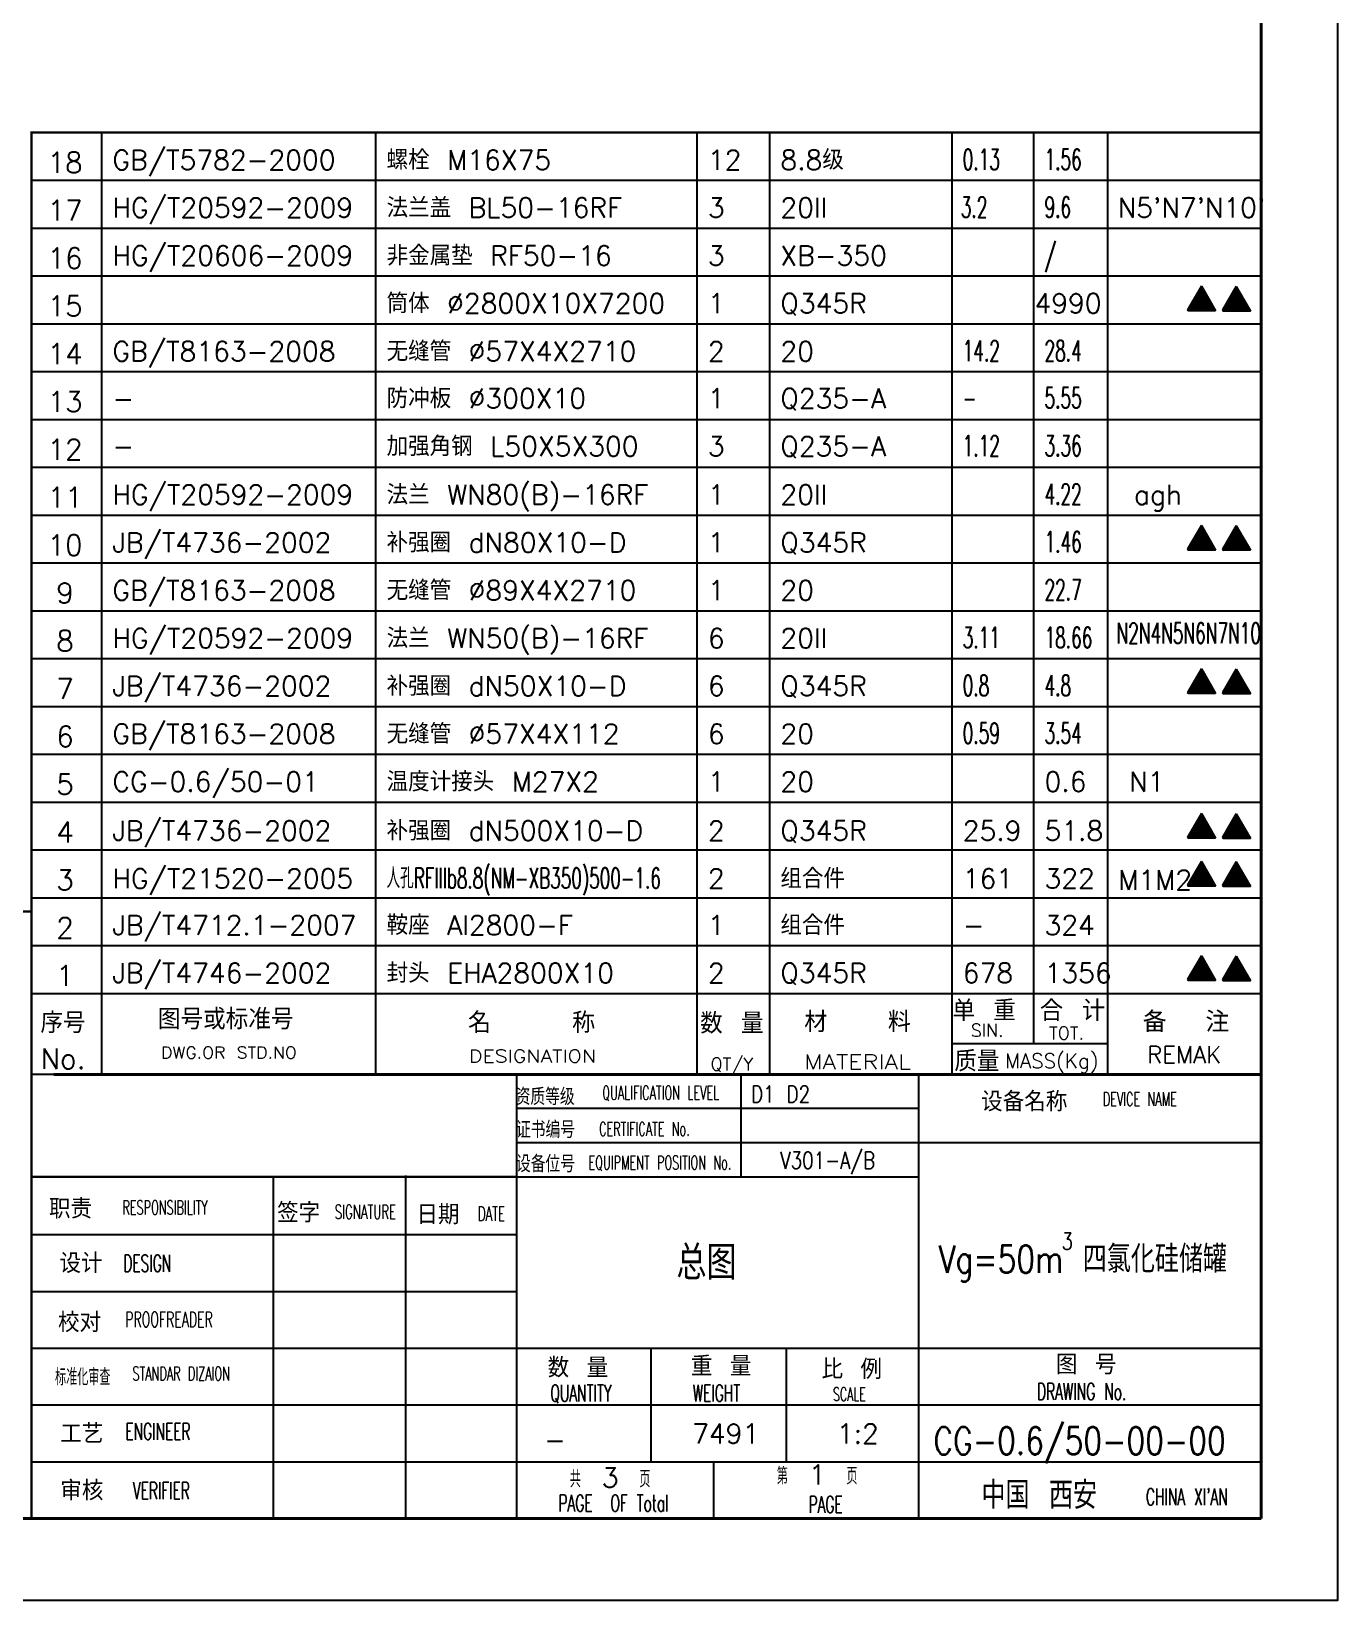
# Model space of a CAD drawing. Extents: x -11028 to 1475, y 2438 to 11279.
# Drawn here: x -1370 to 1475, y 2438 to 5856 of the extents above; entities that cross this region are included whole.
import ezdxf
from ezdxf.enums import TextEntityAlignment as Align

# ---------------------------------------------------------------- set-up
doc = ezdxf.new("R2010")
doc.units = 0
doc.layers.add('1粗实线', color=3, linetype='CONTINUOUS', lineweight=40)
doc.layers.add('2细实线', color=7, linetype='CONTINUOUS', lineweight=25)
doc.styles.add('ST0.6', font='txt.shx', dxfattribs={"width": 0.6, "height": 45, "bigfont": 'intecad.shx'})
doc.styles.add('ST0.8', font='txt.shx', dxfattribs={"width": 0.8, "height": 45, "bigfont": 'intecad.shx'})
doc.styles.add('ST3', font='txt.shx', dxfattribs={"height": 45, "bigfont": 'intecad.shx'})

# ---------------------------------------------------------------- blocks, each defined once
blk = doc.blocks.new('A$C618E670A')
at = {"layer": '2细实线'}
for p, q in [((0, 3.74), (4.12, 3.74)), ((2.14, 0.04), (0, 3.74)), ((2.71, 1.04), (0.02, 3.74)), ((0.04, 3.66), (0.12, 3.74)), ((0.11, 3.55), (0.3, 3.74)), ((0.17, 3.44), (0.48, 3.74)), ((2.78, 1.16), (0.19, 3.74)), ((2.65, 0.93), (0.22, 3.37)), ((0.24, 3.33), (0.65, 3.74)), ((0.3, 3.22), (0.83, 3.74)), ((2.84, 1.27), (0.37, 3.74)), ((0.37, 3.1), (1.01, 3.74)), ((0.43, 2.99), (1.18, 3.74)), ((2.58, 0.82), (0.46, 2.95)), ((0.5, 2.88), (1.36, 3.74)), ((2.91, 1.38), (0.55, 3.74)), ((0.56, 2.77), (1.54, 3.74)), ((0.63, 2.65), (1.71, 3.74)), ((0.69, 2.54), (1.89, 3.74)), ((2.52, 0.71), (0.7, 2.53)), ((2.97, 1.49), (0.73, 3.74)), ((0.76, 2.43), (2.07, 3.74)), ((0.82, 2.32), (2.24, 3.74)), ((0.89, 2.21), (2.42, 3.74)), ((3.04, 1.61), (0.9, 3.74)), ((0.95, 2.09), (2.6, 3.74)), ((1.02, 1.98), (2.77, 3.74)), ((3.1, 1.72), (1.08, 3.74)), ((1.08, 1.87), (2.95, 3.74)), ((1.14, 1.76), (3.13, 3.74)), ((1.21, 1.65), (3.3, 3.74)), ((3.17, 1.83), (1.26, 3.74)), ((1.27, 1.53), (3.48, 3.74)), ((1.34, 1.42), (3.66, 3.74)), ((1.4, 1.31), (3.83, 3.74)), ((3.23, 1.94), (1.43, 3.74)), ((1.47, 1.2), (4.01, 3.74)), ((1.53, 1.09), (4.15, 3.7)), ((1.6, 0.97), (4.14, 3.52)), ((3.3, 2.05), (1.61, 3.74)), ((1.66, 0.86), (3.9, 3.1)), ((1.73, 0.75), (3.66, 2.68)), ((3.36, 2.17), (1.79, 3.74)), ((3.43, 2.28), (1.96, 3.74)), ((3.49, 2.39), (2.14, 3.74)), ((2.14, 0.04), (4.2, 3.61)), ((3.56, 2.5), (2.32, 3.74)), ((3.62, 2.61), (2.49, 3.74)), ((3.68, 2.73), (2.67, 3.74)), ((3.75, 2.84), (2.85, 3.74)), ((3.81, 2.95), (3.02, 3.74)), ((3.88, 3.06), (3.2, 3.74)), ((3.94, 3.17), (3.38, 3.74)), ((4.01, 3.29), (3.55, 3.74)), ((4.07, 3.4), (3.73, 3.74)), ((4.14, 3.51), (3.91, 3.74)), ((4.17, 3.65), (4.08, 3.74)), ((4.12, 3.74), (4.2, 3.61)), ((7.39, 0), (5.26, 3.7)), ((5.26, 3.7), (9.38, 3.7)), ((7.97, 1), (5.28, 3.7)), ((5.3, 3.62), (5.38, 3.7)), ((5.37, 3.51), (5.56, 3.7)), ((5.43, 3.4), (5.73, 3.7)), ((8.04, 1.11), (5.45, 3.7)), ((7.91, 0.89), (5.48, 3.32)), ((5.5, 3.29), (5.91, 3.7)), ((5.56, 3.17), (6.09, 3.7)), ((5.63, 3.06), (6.26, 3.7)), ((8.1, 1.23), (5.63, 3.7)), ((5.69, 2.95), (6.44, 3.7)), ((7.84, 0.78), (5.72, 2.9)), ((5.76, 2.84), (6.62, 3.7)), ((8.17, 1.34), (5.81, 3.7)), ((5.82, 2.72), (6.8, 3.7)), ((5.89, 2.61), (6.97, 3.7)), ((5.95, 2.5), (7.15, 3.7)), ((7.78, 0.67), (5.96, 2.49)), ((8.23, 1.45), (5.98, 3.7)), ((6.02, 2.39), (7.33, 3.7)), ((6.08, 2.28), (7.5, 3.7)), ((6.14, 2.16), (7.68, 3.7)), ((8.3, 1.56), (6.16, 3.7)), ((6.21, 2.05), (7.86, 3.7)), ((6.27, 1.94), (8.03, 3.7)), ((6.34, 1.83), (8.21, 3.7)), ((8.36, 1.67), (6.34, 3.7)), ((6.4, 1.72), (8.39, 3.7)), ((6.47, 1.6), (8.56, 3.7)), ((8.43, 1.79), (6.51, 3.7)), ((6.53, 1.49), (8.74, 3.7)), ((6.6, 1.38), (8.92, 3.7)), ((6.66, 1.27), (9.09, 3.7)), ((8.49, 1.9), (6.69, 3.7)), ((6.73, 1.16), (9.27, 3.7)), ((6.79, 1.04), (9.4, 3.66)), ((6.86, 0.93), (9.4, 3.48)), ((8.56, 2.01), (6.87, 3.7)), ((6.92, 0.82), (9.16, 3.06)), ((6.99, 0.71), (8.92, 2.64)), ((8.62, 2.12), (7.05, 3.7)), ((8.69, 2.24), (7.22, 3.7)), ((7.39, 0), (9.45, 3.57)), ((8.75, 2.35), (7.4, 3.7)), ((8.81, 2.46), (7.58, 3.7)), ((8.88, 2.57), (7.75, 3.7)), ((8.94, 2.68), (7.93, 3.7)), ((9.01, 2.8), (8.11, 3.7)), ((9.07, 2.91), (8.28, 3.7)), ((9.14, 3.02), (8.46, 3.7)), ((9.2, 3.13), (8.64, 3.7)), ((9.27, 3.24), (8.81, 3.7)), ((9.33, 3.36), (8.99, 3.7)), ((9.4, 3.47), (9.17, 3.7)), ((9.43, 3.61), (9.34, 3.7)), ((9.38, 3.7), (9.45, 3.57)), ((2.46, 0.6), (0.94, 2.11)), ((2.39, 0.48), (1.18, 1.69)), ((2.33, 0.37), (1.42, 1.27)), ((2.26, 0.26), (1.67, 0.86)), ((1.79, 0.64), (3.42, 2.26)), ((1.86, 0.53), (3.18, 1.85)), ((2.2, 0.15), (1.91, 0.44)), ((1.92, 0.41), (2.94, 1.43)), ((1.99, 0.3), (2.69, 1.01)), ((2.05, 0.19), (2.45, 0.59)), ((2.12, 0.08), (2.21, 0.17)), ((7.71, 0.55), (6.2, 2.07)), ((7.65, 0.44), (6.44, 1.65)), ((7.59, 0.33), (6.68, 1.23)), ((7.52, 0.22), (6.92, 0.81)), ((7.05, 0.6), (8.68, 2.22)), ((7.12, 0.48), (8.44, 1.8)), ((7.46, 0.11), (7.17, 0.4)), ((7.18, 0.37), (8.19, 1.39)), ((7.24, 0.26), (7.95, 0.97)), ((7.31, 0.15), (7.71, 0.55)), ((7.37, 0.03), (7.47, 0.13))]:
    blk.add_line(p, q, dxfattribs=at)

msp = doc.modelspace()

# ---------------------------------------------------------------- linework, layer by layer
at = {"layer": '1粗实线', "linetype": 'ByBlock'}
for p, q in [((1308.87889, 2616.51446), (1308.87889, 11130.45115)), ((1308.87889, 3286.3165), (1308.87889, 4609.1299)), ((-1321.39239, 3584.0063), (1308.87889, 3584.0063)), ((-1263.16349, 3584.0063), (1308.87889, 3584.0063)), ((-11027.77137, 2616.51446), (1308.87889, 2616.51446))]:
    msp.add_line(p, q, dxfattribs=at)
at = {"layer": '1粗实线', "linetype": 'ByBlock', "const_width": 5.20957}
for points in [[(1308.87889, 5636.16053), (-1370.32928, 5636.16053), (-1370.32928, 2616.51446)], [(-1370.32928, 3939.32786), (-4049.53745, 3939.32786), (-4049.53745, 2616.51446)]]:
    msp.add_lwpolyline(points, dxfattribs=at)
at = {"layer": '2细实线'}
for p, q in [((-1216.91768, 3584.0063), (-1216.91768, 5636.16053)), ((-619.69932, 3584.0063), (-619.69932, 5636.16053)), ((80.15802, 3584.0063), (80.15802, 5636.16053)), ((238.11782, 3584.0063), (238.11782, 5636.16053)), ((635.33994, 3584.0063), (635.33994, 5636.16053)), ((813.54887, 3651.6108), (813.54887, 5636.16053)), ((974.61449, 3584.0063), (974.61449, 5636.16053)), ((1308.87889, 3584.0063), (-1370.32928, 3584.0063)), ((-313.64881, 3584.0063), (-313.64881, 2616.51446)), ((562.52258, 3584.0063), (562.52258, 2616.51446)), ((562.52258, 3509.58385), (-313.64881, 3509.58385)), ((1308.87889, 3435.1614), (-313.64881, 3435.1614)), ((-842.97117, 2616.51446), (-842.97117, 3360.73895)), ((-554.2661, 2619.82608), (-554.2661, 3364.05057)), ((-1372.00304, 3235.31184), (-313.64881, 3235.31184)), ((-1372.00304, 3111.55236), (-313.64881, 3111.55236)), ((-1372.00304, 2987.79289), (1308.87889, 2987.79289)), ((-20.62612, 2987.79289), (-20.62612, 2740.27393)), ((274.71134, 2740.27393), (274.71134, 2987.79289)), ((-1372.00304, 2864.03341), (1308.87889, 2864.03341)), ((-1372.00304, 2740.27393), (1308.87889, 2740.27393)), ((116.37788, 2616.51446), (116.37788, 2740.27393))]:
    msp.add_line(p, q, dxfattribs=at)
at = {"layer": '2细实线', "color": 0, "linetype": 'ByBlock'}
for p, q in [((-1370.32928, 5531.969), (1308.87889, 5531.969)), ((-1370.32928, 5427.77746), (1308.87889, 5427.77746)), ((-1370.32928, 5323.58593), (1308.87889, 5323.58593)), ((-1370.32928, 5219.3944), (1308.87889, 5219.3944)), ((-1370.32928, 5115.20286), (1308.87889, 5115.20286)), ((-1370.32928, 5011.01133), (1308.87889, 5011.01133)), ((-1370.32928, 4906.8198), (1308.87889, 4906.8198)), ((-1370.32928, 4802.62827), (1308.87889, 4802.62827)), ((-1370.32928, 4698.43684), (1308.87889, 4698.43684)), ((-1370.32928, 4594.24541), (1308.87889, 4594.24541)), ((-1370.32928, 4490.05398), (1308.87889, 4490.05398)), ((-1370.32928, 4385.86255), (1308.87889, 4385.86255)), ((-1370.32928, 4281.67112), (1308.87889, 4281.67112)), ((-1370.32928, 4177.47969), (1308.87889, 4177.47969)), ((-1370.32928, 4073.28827), (1308.87889, 4073.28827)), ((-1370.32928, 3969.09684), (1308.87889, 3969.09684)), ((-1370.32928, 3864.90541), (1308.87889, 3864.90541)), ((-1370.32928, 3760.71398), (1308.87889, 3760.71398)), ((1308.87889, 3584.0063), (-1370.32928, 3584.0063)), ((-313.64881, 3360.73895), (-1370.32928, 3360.73895))]:
    msp.add_line(p, q, dxfattribs=at)
at = {"layer": '2细实线', "linetype": 'ByBlock'}
for p, q in [((635.33994, 3651.6108), (974.61449, 3651.6108)), ((176.23026, 3360.73895), (176.23026, 3584.0063)), ((-1370.32928, 3360.73895), (-313.64881, 3360.73895)), ((-1321.3924, 3360.73895), (562.52258, 3360.73895)), ((-1263.16349, 3360.73895), (-313.64881, 3360.73895))]:
    msp.add_line(p, q, dxfattribs=at)
at = {"layer": '2细实线'}
msp.add_lwpolyline([(-11027.77137, 2437.9004), (-11027.77137, 11279.29619), (1475.21258, 11279.29619), (1475.21258, 2437.9004)], close=True, dxfattribs=at)

# ---------------------------------------------------------------- block references
at = {"layer": '1粗实线', "xscale": 14.51239208249899, "yscale": 14.51239208249899, "zscale": 14.5123920825, "rotation": 180}
for p in [(1285.63155, 5301.0866), (1285.63155, 4780.12904), (1285.63155, 4467.55423), (1285.63155, 4152.34459), (1285.63155, 4048.15306), (1285.63155, 3842.40618)]:
    msp.add_blockref('A$C618E670A', p, dxfattribs=at)

# ---------------------------------------------------------------- texts
at = {"layer": '2细实线', "color": 0, "linetype": 'ByBlock', "style": 'ST3'}
for s, height, p in [('18', 44.653469, (-1297.01329, 5570.65473)), ('17', 44.653469, (-1297.01329, 5466.4632)), ('16', 44.653469, (-1297.01329, 5362.27167)), ('15', 44.653469, (-1297.01329, 5258.08014)), ('14', 44.653469, (-1297.01329, 5153.8886)), ('13', 44.653469, (-1297.01329, 5049.69707)), ('12', 44.653469, (-1297.01329, 4945.50554)), ('11', 44.653469, (-1297.01329, 4841.314)), ('10', 44.653469, (-1297.01329, 4737.12258)), ('9', 44.65347, (-1297.01329, 4632.93115)), ('8', 44.65347, (-1297.01329, 4528.73972)), ('7', 44.65347, (-1297.01329, 4424.54829)), ('6', 44.65347, (-1297.01329, 4320.35686)), ('5', 44.65347, (-1297.01329, 4216.16543)), ('4', 44.65347, (-1297.01329, 4111.974)), ('3', 44.65347, (-1297.01329, 4007.78258)), ('2', 44.65347, (-1297.01329, 3903.59115)), ('1', 44.65347, (-1297.01329, 3799.39972)), ('序号', 44.653469, (-1301.43825, 3699.01696)), ('No.', 44.653469, (-1301.43825, 3618.54147))]:
    msp.add_text(s, height=height, dxfattribs=at).set_placement(p, align=Align.MIDDLE)
for s, height, p in [('GB/T5782-2000', 42.6237663, (-1193.6969, 5555.06341)), ('螺栓 M16X75', 42.623766, (-596.47854, 5555.06341)), ('12', 42.623766, (103.3788, 5555.06341)), ('8.8级', 42.623766, (261.3386, 5555.06341)), ('HG/T20592-2009', 42.6237663, (-1193.69689, 5450.87219)), ('法兰盖 BL50-16RF', 42.6237663, (-596.47854, 5450.87219)), ('3', 42.62377, (103.3788, 5450.87219)), ('20II', 42.623766, (261.3386, 5450.87219)), ("N5'N7'N10'", 42.623766, (996.16827, 5450.87198)), ('HG/T20606-2009', 42.6237663, (-1193.69689, 5346.68066)), ('非金属垫 RF50-16', 42.6237663, (-596.47854, 5346.68066)), ('3', 42.62377, (103.3788, 5346.68066)), ('XB-350', 42.623766, (261.33861, 5346.68066)), ('筒体 %%C2800X10X7200', 42.6237663, (-596.47854, 5242.48933)), ('1', 42.62377, (103.3788, 5242.48933)), ('Q345R', 42.623766, (261.33861, 5242.48933)), ('4990', 42.623766, (814.87894, 5242.48933)), ('GB/T8163-2008', 42.6237663, (-1193.6969, 5138.07608)), ('无缝管 %%C57X4X2710', 42.6237663, (-596.47854, 5138.07608)), ('2', 42.62377, (103.3788, 5138.07608)), ('20', 42.623766, (261.3386, 5138.07608)), ('防冲板 %%C300X10', 42.6237663, (-596.47854, 5035.45179)), ('1', 42.62377, (103.3788, 5035.45179)), ('Q235-A', 42.623766, (261.3386, 5035.45179)), ('-', 42.62377, (-1193.6969, 5035.45179)), ('加强角钢 L50X5X300', 42.6237663, (-596.47854, 4931.26047)), ('3', 42.62377, (103.3788, 4931.26049)), ('Q235-A', 42.623766, (261.3386, 4931.26047)), ('-', 42.62377, (-1193.6969, 4931.26047)), ('HG/T20592-2009', 42.6237663, (-1193.6969, 4825.72299)), ('法兰 WN80(B)-16RF', 42.6237663, (-596.47854, 4825.72299)), ('1', 42.62377, (103.3788, 4825.72299)), ('20II', 42.623766, (261.3386, 4825.72299)), (' agh', 42.623766, (993.50619, 4825.72299)), ('JB/T4736-2002', 42.6237663, (-1193.6969, 4721.53157)), ('补强圈 dN80X10-D', 42.6237663, (-596.47854, 4721.53157)), ('1', 42.62377, (103.3788, 4721.53157)), ('Q345R', 42.623766, (261.3386, 4721.53157)), ('GB/T8163-2008', 42.6237663, (-1193.6969, 4617.34014)), ('无缝管 %%C89X4X2710', 42.6237663, (-596.47854, 4617.34014)), ('1', 42.62377, (103.3788, 4617.34014)), ('20', 42.623766, (261.3386, 4617.34014)), ('HG/T20592-2009', 42.6237663, (-1193.6969, 4513.14819)), ('法兰 WN50(B)-16RF', 42.6237663, (-596.47854, 4513.14819)), ('6', 42.62377, (103.3788, 4513.14819)), ('20II', 42.623766, (261.3386, 4513.14819)), ('JB/T4736-2002', 42.6237663, (-1193.6969, 4408.95676)), ('补强圈 dN50X10-D', 42.6237663, (-596.47854, 4408.95676)), ('6', 42.62377, (103.3788, 4408.95676)), ('Q345R', 42.623766, (261.3386, 4408.95676)), ('GB/T8163-2008', 42.6237663, (-1193.69689, 4304.76523)), ('无缝管 %%C57X4X112', 42.6237663, (-596.47854, 4304.76523)), ('6', 42.62377, (103.3788, 4304.76523)), ('20', 42.623766, (261.33861, 4304.76523)), ('CG-0.6/50-01', 42.6237663, (-1193.69689, 4200.57484)), ('温度计接头 M27X2', 42.6237663, (-596.47854, 4200.57484)), ('1', 42.62377, (103.3788, 4200.57484)), ('20', 42.623766, (261.33861, 4200.57484)), ('0.6', 42.623766, (836.76966, 4200.57484)), ('N1', 42.623766, (1020.93512, 4200.57474)), ('JB/T4736-2002', 42.6237663, (-1193.69689, 4093.74712)), ('补强圈 dN500X10-D', 42.6237663, (-596.47854, 4093.74712)), ('2', 42.62377, (103.3788, 4093.74712)), ('Q345R', 42.623766, (261.33861, 4093.74712)), ('25.9', 42.623766, (658.56073, 4093.74712)), ('51.8', 42.623766, (836.76966, 4093.74712)), ('HG/T21520-2005', 42.6237663, (-1193.69689, 3989.55548)), ('组合件', 42.623766, (261.33861, 3989.55548)), ('2', 42.62377, (103.3788, 3989.55548)), ('161', 42.623766, (658.56073, 3989.55548)), ('322', 42.623766, (836.76966, 3989.55548)), ('M1M2', 42.623766, (997.4246, 3986.5835)), ('JB/T4712.1-2007', 42.6237663, (-1193.69689, 3887.99993)), ('鞍座 AI2800-F', 42.6237663, (-596.47854, 3887.99993)), ('组合件', 42.623766, (261.33861, 3887.99993)), ('1', 42.62377, (103.3788, 3887.99993)), ('-', 42.62377, (658.56073, 3887.99993)), ('324', 42.623766, (836.76966, 3887.99993)), ('JB/T4746-2002', 42.6237663, (-1193.69689, 3783.80871)), ('封头 EHA2800X10', 42.6237663, (-596.47854, 3783.80871)), ('2', 42.62377, (103.3788, 3783.80871)), ('Q345R', 42.623766, (261.33861, 3783.80871)), ('678', 42.623766, (658.56073, 3783.80871)), ('1356', 42.623766, (836.76966, 3783.80871)), ('单 重', 44.6562, (636.20842, 3700.83449)), ('SIN.', 27.703384, (676.32481, 3666.45513)), ('TOT.', 27.703384, (846.6767, 3660.44262)), ('质量 ', 44.6562, (640.22002, 3590.60451)), ('MASS(Kg)', 31.687859, (750.52697, 3597.7727)), ('REMAK', 36.534657, (1060.47907, 3608.97282))]:
    msp.add_text(s, height=height, dxfattribs=at).set_placement(p)
at = {"layer": '2细实线', "color": 0, "linetype": 'ByBlock', "style": 'ST0.6', "width": 0.6}
for s, height, p in [('0.13', 45, (658.56072, 5555.06341)), ('1.56', 45, (836.76965, 5555.06341)), ('3.2', 45, (654.40516, 5450.87219)), ('9.6', 45, (836.76965, 5450.87219)), ('/', 45, (836.76966, 5346.68066)), ('14.2', 45, (658.56072, 5138.07608)), ('28.4', 45, (836.76965, 5138.07608)), ('5.55', 45, (836.76965, 5035.45179)), ('-', 45, (658.56072, 5035.45179)), ('1.12', 45, (658.56072, 4931.26047)), ('3.36', 45, (836.76965, 4931.26047)), ('4.22', 45, (836.76965, 4825.72299)), ('1.46', 45, (836.76965, 4721.53157)), ('22.7', 45, (836.76965, 4617.34014)), ('3.11', 45, (658.56072, 4513.14819)), ('18.66', 45, (836.76965, 4513.14819)), ('N2N4N5N6N7N10', 45, (993.50619, 4522.81711)), ('0.8', 45, (658.56072, 4408.95676)), ('4.8', 45, (836.76965, 4408.95676)), ('0.59', 45, (658.56073, 4304.76523)), ('3.54', 45, (836.76966, 4304.76523)), ('人孔RFIIIb8.8(NM-XB350)500-1.6', 44.6535141, (-596.47854, 3989.55548))]:
    msp.add_text(s, height=height, dxfattribs=at).set_placement(p)
at = {"layer": '2细实线', "color": 0, "linetype": 'ByBlock', "style": 'ST3'}
for s, height, p, p2 in [('图号或标准号', 44.6562, (-1094.82083, 3682.26553), (-799.18025, 3682.26553)), ('合 计', 44.6562, (826.61842, 3700.8345), (968.85669, 3700.8345)), ('名    称', 44.6562, (-419.27835, 3674.63886), (-142.24451, 3674.63886)), ('材   料', 44.6562, (313.25827, 3676.24402), (545.63591, 3676.24402)), ('备  注', 44.6562, (1050.69291, 3676.41071), (1239.24131, 3676.41071)), ('DWG.OR STD.NO', 25.3406217, (-1087.88788, 3619.10824), (-792.24729, 3619.10824)), ('DESIGNATION', 27.7033836, (-417.27252, 3610.19683), (-140.23869, 3610.19683)), ('MATERIAL', 31.687859, (313.25827, 3595.76853), (545.63591, 3595.76853))]:
    msp.add_text(s, height=height, dxfattribs=at).set_placement(p, p2, align=Align.ALIGNED)
for s, height, p in [('数 量', 44.6562, (155.57498, 3673.23319)), ('QT/Y', 27.703384, (155.57498, 3592.7577))]:
    msp.add_text(s, height=height, dxfattribs=at).set_placement(p, align=Align.CENTER)
at = {"layer": '2细实线'}
for s, height, style, width, p in [('资质等级', 36.534657, 'ST0.8', 0.8, (-251.05172, 3517.35047)), ('QUALIFICATION LEVEL', 29.9218839, 'ST0.6', 0.6, (0.59042, 3529.18029)), ('D1 D2', 36.534657, 'ST0.8', 0.8, (261.83338, 3523.10852)), ('DEVICE NAME', 29.9218839, 'ST0.6', 0.6, (1044.22672, 3515.43884)), ('证书编号', 36.534657, 'ST0.8', 0.8, (-250.37796, 3445.5177)), ('CERTIFICATE No.', 29.9218839, 'ST0.6', 0.6, (-34.83559, 3450.46547)), ('V301-A/B', 36.534657, 'ST0.8', 0.8, (364.48321, 3378.737)), ('设备位号', 36.534657, 'ST0.8', 0.8, (-250.37796, 3371.09525)), ('EQUIPMENT POSITION No. ', 29.9218839, 'ST0.6', 0.6, (7.03463, 3377.15162)), ('RESPONSIBILITY', 29.9218839, 'ST0.6', 0.6, (-1079.27988, 3279.36161)), ('SIGNATURE', 31.072726, 'ST0.6', 0.6, (-642.61398, 3269.23283)), ('DATE', 31.072726, 'ST0.6', 0.6, (-368.18227, 3265.27053)), ('总图', 74.422449, 'ST3', 0.8, (100.34404, 3136.88044)), ('Vg=50m 四氯化硅储罐', 59.5379593, 'ST3', 0.8, (920.13662, 3152.18396)), ('3', 36.53466, 'ST0.8', 0.8, (886.27131, 3202.55956)), ('DESIGN', 36.534657, 'ST0.6', 0.6, (-1117.69876, 3154.46583)), ('PROOFREADER', 33.2465377, 'ST0.6', 0.6, (-1070.55258, 3033.82904)), ('标准化审查', 36.534657, 'ST0.6', 0.6, (-1258.41859, 2906.58581)), ('STANDAR DIZAION', 29.9218839, 'ST0.6', 0.6, (-1043.96348, 2917.58763)), ('QUANTITY ', 36.534657, 'ST0.6', 0.6, (-163.13764, 2871.67846)), ('WEIGHT', 36.534657, 'ST0.6', 0.6, (122.25683, 2871.67846)), ('DRAWING No.', 36.5346568, 'ST0.6', 0.6, (917.69492, 2874.99008)), ('SCALE', 29.227725, 'ST0.6', 0.6, (411.51258, 2872.90518)), ('ENGINEER', 36.534657, 'ST0.6', 0.6, (-1094.45714, 2788.23393)), ('CG-0.6/50-00-00', 59.5379593, 'ST3', 0.8, (913.19279, 2756.16882)), ('共      页', 36.534657, 'ST0.6', 0.6, (-109.50724, 2684.46312)), ('第      页', 36.534657, 'ST0.6', 0.6, (341.48301, 2691.14094)), ('中国 西安', 59.537959, 'ST3', 0.8, (825.21072, 2637.87986)), ('VERIFIER', 36.534657, 'ST0.6', 0.6, (-1087.02064, 2659.12594)), ('PAGE  OF Total', 36.5346568, 'ST0.6', 0.6, (-102.07765, 2631.83876)), ("CHINA XI'AN", 36.5346568, 'ST0.6', 0.6, (1146.83457, 2645.87948)), ('PAGE  ', 36.534657, 'ST0.6', 0.6, (379.49705, 2629.05924))]:
    msp.add_text(s, height=height, dxfattribs=dict(at, style=style, width=width)).set_placement(p, align=Align.CENTER)
at = {"layer": '2细实线', "style": 'ST3'}
for s, height, p in [('设备名称', 42.623766, (792.58458, 3503.60903)), ('职责', 42.623766, (-1285.09411, 3270.2727)), ('签字', 42.623766, (-788.21337, 3261.58608)), ('日期', 42.623766, (-484.62389, 3257.61797)), ('设计', 42.623766, (-1262.04308, 3151.535)), ('校对', 42.623766, (-1265.3905, 3022.75845)), ('重 量', 42.623766, (132.19983, 2927.37956)), ('图 号', 42.623766, (927.63791, 2930.69118)), ('数 量', 42.623766, (-179.70929, 2924.06794)), ('比 例', 42.623766, (416.87207, 2920.75632)), ('工艺', 42.623766, (-1260.36937, 2780.2566)), ('审核', 42.623766, (-1260.36937, 2656.49712)), ('3', 42.62377, (-109.50724, 2684.46312)), ('1', 42.62377, (341.48301, 2691.14094))]:
    msp.add_text(s, height=height, dxfattribs=at).set_placement(p, align=Align.CENTER)
for s, height, p in [('7491', 42.623766, (142.14282, 2801.71599)), ('1:2', 42.623766, (430.12945, 2801.71599)), ('-', 42.62377, (-229.42415, 2788.46953))]:
    msp.add_text(s, height=height, dxfattribs=at).set_placement(p, align=Align.MIDDLE_CENTER)

doc.saveas('drawing.dxf')
